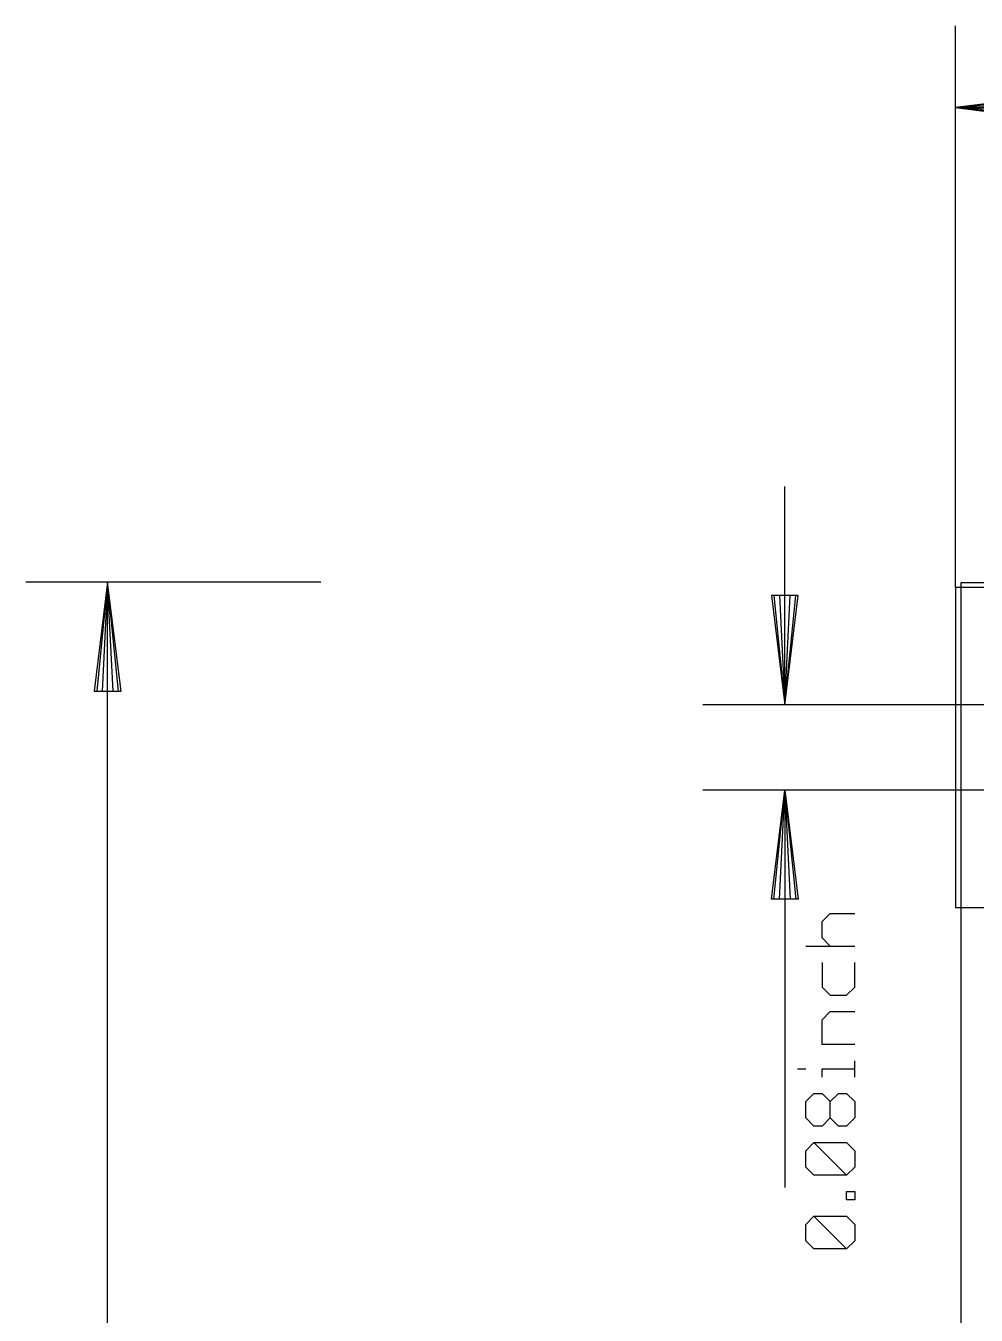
# Model space of a CAD drawing. Extents: x -0.28 to 5.55, y -0.74 to 2.72.
# Drawn here: x -0.277 to 0.614, y 1.512 to 2.722 of the extents above; entities that cross this region are included whole.
import ezdxf

# ---------------------------------------------------------------- set-up
doc = ezdxf.new("R2010")
doc.units = 0
for name, color, linetype in [('20', 2, 'CONTINUOUS'), ('47', 253, 'CONTINUOUS'), ('51', 253, 'CONTINUOUS')]:
    doc.layers.add(name, color=color, linetype=linetype)

msp = doc.modelspace()

# ---------------------------------------------------------------- linework, layer by layer
at = {"layer": '20'}
for p, q in [((4.899213, 2.199508), (0.6, 2.199508)), ((0.6, 2.199508), (0.6, 0.3))]:
    msp.add_line(p, q, dxfattribs=at)
at = {"layer": '47'}
for p, q in [((0.595, 2.195), (0.595, 2.721772)), ((0.697362, 2.657569), (0.595, 2.645)), ((0.697362, 2.655236), (0.595, 2.645)), ((0.697362, 2.650118), (0.595, 2.645)), ((0.595, 2.645), (1.395, 2.645)), ((0.595, 2.645), (0.697362, 2.632431)), ((0.595, 2.645), (0.697362, 2.639882)), ((0.595, 2.645), (0.697362, 2.634764)), ((0.435, 2.085), (0.435, 2.289724)), ((0, 2.2), (-0.276772, 2.2)), ((-0.2, 2.2), (-0.212569, 2.097638)), ((-0.2, 2.2), (-0.210236, 2.097638)), ((-0.2, 2.2), (-0.205118, 2.097638)), ((-0.2, 0), (-0.2, 2.2)), ((-0.187431, 2.097638), (-0.2, 2.2)), ((-0.194882, 2.097638), (-0.2, 2.2)), ((-0.189764, 2.097638), (-0.2, 2.2)), ((0.447569, 2.187362), (0.422431, 2.187362)), ((0.422431, 2.187362), (0.435, 2.085)), ((0.424764, 2.187362), (0.435, 2.085)), ((0.429882, 2.187362), (0.435, 2.085)), ((0.435, 2.085), (0.447569, 2.187362)), ((0.435, 2.085), (0.440118, 2.187362)), ((0.435, 2.085), (0.445236, 2.187362)), ((-0.212569, 2.097638), (-0.187431, 2.097638)), ((0.745, 2.085), (0.358228, 2.085)), ((0.745, 2.005), (0.358228, 2.005)), ((0.422431, 1.902638), (0.435, 2.005)), ((0.424764, 1.902638), (0.435, 2.005)), ((0.429882, 1.902638), (0.435, 2.005)), ((0.435, 2.005), (0.435, 1.632402)), ((0.435, 2.005), (0.447569, 1.902638)), ((0.435, 2.005), (0.440118, 1.902638)), ((0.435, 2.005), (0.445236, 1.902638)), ((0.447569, 1.902638), (0.422431, 1.902638)), ((0.469925, 1.881617), (0.477599, 1.889291)), ((0.477599, 1.889291), (0.500618, 1.889291)), ((0.469925, 1.866271), (0.469925, 1.881617)), ((0.477599, 1.858598), (0.469925, 1.866271)), ((0.454579, 1.858598), (0.500618, 1.858598)), ((0.469925, 1.843251), (0.469925, 1.820232)), ((0.500618, 1.820232), (0.500618, 1.843251)), ((0.469925, 1.820232), (0.477599, 1.812559)), ((0.492945, 1.812559), (0.500618, 1.820232)), ((0.477599, 1.812559), (0.492945, 1.812559)), ((0.469925, 1.789539), (0.477599, 1.797212)), ((0.477599, 1.797212), (0.500618, 1.797212)), ((0.469925, 1.766519), (0.469925, 1.789539)), ((0.500618, 1.766519), (0.469925, 1.766519)), ((0.446906, 1.7435), (0.454579, 1.7435)), ((0.469925, 1.735827), (0.469925, 1.7435)), ((0.469925, 1.7435), (0.500618, 1.7435)), ((0.500618, 1.735827), (0.500618, 1.751173)), ((0.454579, 1.712807), (0.462252, 1.72048)), ((0.462252, 1.72048), (0.469925, 1.72048)), ((0.469925, 1.72048), (0.477599, 1.712807)), ((0.477599, 1.712807), (0.485272, 1.72048)), ((0.485272, 1.72048), (0.492945, 1.72048)), ((0.492945, 1.72048), (0.500618, 1.712807)), ((0.454579, 1.69746), (0.454579, 1.712807)), ((0.477599, 1.69746), (0.477599, 1.712807)), ((0.500618, 1.712807), (0.500618, 1.69746)), ((0.462252, 1.689787), (0.454579, 1.69746)), ((0.477599, 1.69746), (0.469925, 1.689787)), ((0.485272, 1.689787), (0.477599, 1.69746)), ((0.500618, 1.69746), (0.492945, 1.689787)), ((0.469925, 1.689787), (0.462252, 1.689787)), ((0.492945, 1.689787), (0.485272, 1.689787)), ((0.454579, 1.666768), (0.462252, 1.674441)), ((0.462252, 1.674441), (0.492945, 1.674441)), ((0.492945, 1.643748), (0.462252, 1.674441)), ((0.492945, 1.674441), (0.500618, 1.666768)), ((0.454579, 1.651421), (0.454579, 1.666768)), ((0.500618, 1.666768), (0.500618, 1.651421)), ((0.462252, 1.643748), (0.454579, 1.651421)), ((0.500618, 1.651421), (0.492945, 1.643748)), ((0.492945, 1.643748), (0.462252, 1.643748)), ((0.492945, 1.620728), (0.492945, 1.628402)), ((0.492945, 1.628402), (0.500618, 1.628402)), ((0.500618, 1.620728), (0.492945, 1.620728)), ((0.500618, 1.628402), (0.500618, 1.620728)), ((0.454579, 1.597709), (0.462252, 1.605382)), ((0.454579, 1.582362), (0.454579, 1.597709)), ((0.462252, 1.605382), (0.492945, 1.605382)), ((0.492945, 1.574689), (0.462252, 1.605382)), ((0.492945, 1.605382), (0.500618, 1.597709)), ((0.500618, 1.597709), (0.500618, 1.582362)), ((0.462252, 1.574689), (0.454579, 1.582362)), ((0.492945, 1.574689), (0.462252, 1.574689)), ((0.500618, 1.582362), (0.492945, 1.574689))]:
    msp.add_line(p, q, dxfattribs=at)
at = {"layer": '51'}
for p, q in [((1.395, 2.195), (0.595, 2.195)), ((0.595, 2.195), (0.595, 1.895)), ((0.595, 1.895), (1.395, 1.895))]:
    msp.add_line(p, q, dxfattribs=at)

doc.saveas('drawing.dxf')
